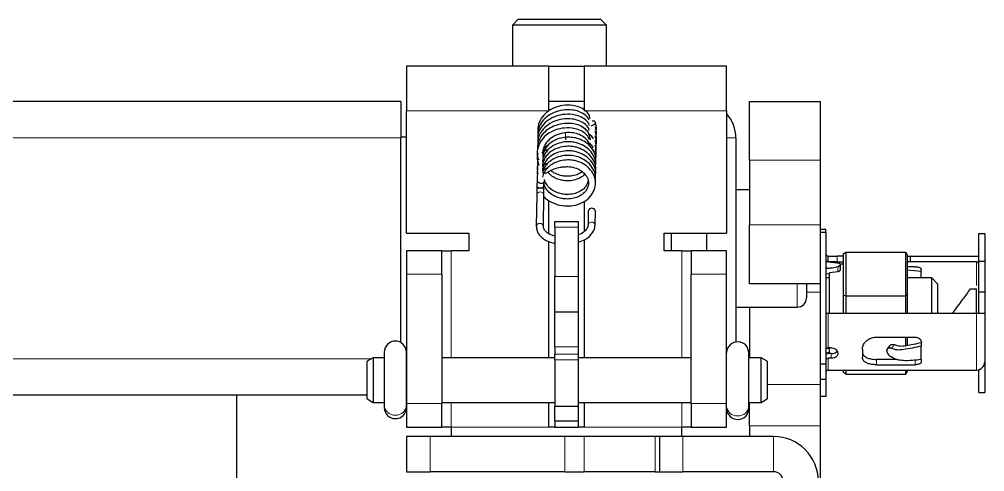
# Model space of a CAD drawing. Header units: millimetres. Extents: x -408 to 642, y 148 to 1992.
# Drawn here: x -77.5 to 4.6, y 194.4 to 232.9 of the extents above; entities that cross this region are included whole.
import ezdxf

# ---------------------------------------------------------------- set-up
doc = ezdxf.new("R2010")
doc.units = ezdxf.units.MM

msp = doc.modelspace()

# ---------------------------------------------------------------- linework, layer by layer
at = {"color": 7, "linetype": 'Continuous', "lineweight": 25}
for p, q in [((-35.095, 232.948), (-35.595, 232.448)), ((-35.595, 232.448), (-35.595, 228.948)), ((-31.247, 232.448), (-35.595, 232.448)), ((-35.095, 232.948), (-31.291, 232.948)), ((-31.291, 232.948), (-28.095, 232.948)), ((-27.595, 232.448), (-31.247, 232.448)), ((-27.595, 232.448), (-28.095, 232.948)), ((-27.595, 228.948), (-27.595, 232.448)), ((-44.595, 228.948), (-44.595, 225.148)), ((-32.495, 228.948), (-44.595, 228.948)), ((-32.495, 225.148), (-32.495, 228.948)), ((-32.495, 228.948), (-29.495, 228.948)), ((-17.395, 228.948), (-29.495, 228.948)), ((-29.495, 228.948), (-29.495, 225.148)), ((-17.395, 225.148), (-17.395, 228.948)), ((-45.095, 225.948), (-274.095, 225.948)), ((-45.095, 225.948), (-45.095, 222.848)), ((-29.495, 225.948), (-32.495, 225.948)), ((-15.445, 225.948), (-9.445, 225.948)), ((-15.445, 220.948), (-15.445, 225.948)), ((-9.445, 225.948), (-9.445, 220.948)), ((-44.595, 214.748), (-44.595, 225.148)), ((-17.395, 225.148), (-17.395, 214.748)), ((-28.448, 223.716), (-28.538, 224.194)), ((-28.444, 223.636), (-28.448, 223.716)), ((-28.441, 223.595), (-28.444, 223.636)), ((-45.095, 222.948), (-44.595, 222.948)), ((-45.095, 205.446), (-45.095, 222.848)), ((-16.595, 222.848), (-16.595, 205.485)), ((-32.76, 222.152), (-32.496, 222.298)), ((-33.462, 220.793), (-33.481, 220.1)), ((-33.456, 221.179), (-33.475, 220.49)), ((-15.445, 220.948), (-15.445, 215.448)), ((-9.445, 220.948), (-9.445, 215.448)), ((-33.476, 220.02), (-33.493, 219.318)), ((-33.469, 220.406), (-33.486, 219.756)), ((-32.858, 220.174), (-32.588, 220.327)), ((-33.488, 219.258), (-33.533, 218.776)), ((-33.483, 219.633), (-33.492, 219.248)), ((-33.533, 218.776), (-33.529, 218.695)), ((-32.933, 218.803), (-32.904, 219.122)), ((-32.93, 218.723), (-32.933, 218.803)), ((-15.445, 218.448), (-16.595, 218.448)), ((-33.516, 218.015), (-33.564, 215.339)), ((-32.964, 215.328), (-32.916, 218.004)), ((-32.495, 214.703), (-32.495, 217.506)), ((-29.495, 217.46), (-29.495, 214.903)), ((-29.146, 216.631), (-29.168, 215.442)), ((-28.568, 215.431), (-28.546, 216.62)), ((-31.995, 215.748), (-29.995, 215.748)), ((-31.995, 215.248), (-31.995, 215.748)), ((-31.995, 215.248), (-31.995, 211.063)), ((-29.995, 215.748), (-29.995, 215.248)), ((-29.995, 215.248), (-29.995, 211.063)), ((-29.167, 215.455), (-29.168, 215.442)), ((-15.445, 210.448), (-15.445, 215.448)), ((-9.445, 215.448), (-9.445, 210.448)), ((-8.945, 215.048), (-9.445, 215.048)), ((-8.945, 214.806), (-8.945, 215.048)), ((-44.595, 214.748), (-39.295, 214.748)), ((-39.295, 214.748), (-39.295, 213.248)), ((-22.695, 214.748), (-17.395, 214.748)), ((-22.695, 213.248), (-22.695, 214.748)), ((-22.095, 214.748), (-22.095, 213.248)), ((-19.095, 214.748), (-19.095, 213.248)), ((-8.945, 214.806), (-9.445, 214.806)), ((-8.945, 214.806), (-8.945, 203.626)), ((4.055, 214.706), (4.555, 214.706)), ((4.055, 212.364), (4.055, 214.706)), ((4.555, 214.706), (4.555, 212.364)), ((-32.495, 204.148), (-32.495, 214.043)), ((-29.495, 214.184), (-29.495, 204.148)), ((-41.595, 213.248), (-44.595, 213.248)), ((-44.595, 213.248), (-44.595, 211.248)), ((-41.595, 211.248), (-41.595, 213.248)), ((-41.595, 213.248), (-40.795, 213.248)), ((-39.295, 213.248), (-40.795, 213.248)), ((-21.195, 213.248), (-22.695, 213.248)), ((-21.195, 213.248), (-20.395, 213.248)), ((-17.395, 213.248), (-20.395, 213.248)), ((-20.395, 213.248), (-20.395, 211.248)), ((-17.395, 211.248), (-17.395, 213.248)), ((-8.745, 212.298), (-8.745, 212.798)), ((-8.745, 212.798), (-7.995, 212.798)), ((-7.445, 212.798), (-7.995, 212.798)), ((-7.445, 212.998), (-7.245, 213.141)), ((-7.445, 209.474), (-7.445, 212.998)), ((-7.245, 213.141), (-7.245, 209.417)), ((-7.245, 213.141), (-2.161, 213.141)), ((-2.161, 209.417), (-2.161, 213.141)), ((-2.161, 213.141), (-2.045, 212.894)), ((-2.045, 212.894), (-2.045, 209.516)), ((-2.045, 212.798), (-1.745, 212.798)), ((-1.745, 212.298), (-1.745, 212.798)), ((-1.745, 212.798), (3.855, 212.798)), ((-7.995, 212.298), (-8.745, 212.298)), ((-7.995, 212.298), (-7.445, 212.298)), ((-7.745, 212.11), (-7.745, 212.035)), ((-7.445, 212.098), (-7.745, 212.098)), ((-1.745, 212.298), (-2.045, 212.298)), ((-1.345, 211.89), (-2.045, 211.89)), ((3.855, 212.298), (-1.745, 212.298)), ((4.055, 212.364), (4.555, 212.364)), ((4.055, 209.754), (4.055, 212.364)), ((4.555, 212.364), (4.555, 209.754)), ((-44.595, 211.248), (-44.595, 200.248)), ((-41.595, 211.248), (-41.595, 200.248)), ((-31.995, 208.063), (-31.995, 211.063)), ((-29.995, 211.063), (-29.995, 208.063)), ((-20.395, 200.248), (-20.395, 211.248)), ((-17.395, 200.248), (-17.395, 211.248)), ((-8.945, 211.324), (-8.645, 211.281)), ((-8.645, 210.948), (-8.945, 210.948)), ((-7.931, 211.471), (-8.645, 211.37)), ((-8.645, 207.948), (-8.645, 211.37)), ((-0.845, 211.489), (-2.045, 211.608)), ((0.055, 210.948), (-2.045, 210.948)), ((-0.845, 211.489), (-0.845, 211.653)), ((-0.845, 210.948), (-0.845, 211.489)), ((0.555, 210.448), (0.055, 210.948)), ((0.055, 207.948), (0.055, 210.948)), ((-9.445, 210.448), (-15.445, 210.448)), ((-10.595, 210.448), (-10.595, 209.248)), ((-9.445, 210.448), (-9.445, 209.735)), ((0.555, 210.448), (0.555, 207.948)), ((-9.445, 209.735), (-9.445, 201.877)), ((-7.445, 207.994), (-7.445, 209.474)), ((-7.445, 209.474), (-7.245, 209.417)), ((-7.245, 209.417), (-7.245, 207.948)), ((-7.245, 209.417), (-2.161, 209.417)), ((-2.161, 209.417), (-2.045, 209.516)), ((-2.161, 207.948), (-2.161, 209.417)), ((-2.045, 209.516), (-2.045, 207.977)), ((3.355, 209.997), (3.855, 209.997)), ((4.055, 209.754), (4.555, 209.754)), ((4.055, 207.948), (4.055, 209.754)), ((4.555, 209.754), (4.555, 207.948)), ((-31.995, 208.063), (-29.995, 208.063)), ((-31.995, 205.063), (-31.995, 208.063)), ((-29.995, 208.063), (-29.995, 205.063)), ((-16.595, 208.448), (-11.395, 208.448)), ((-15.445, 208.448), (-15.445, 204.148)), ((-8.945, 207.948), (-8.745, 207.948)), ((-8.745, 207.948), (1.855, 207.948)), ((-2.074, 207.948), (-2.045, 207.977)), ((1.855, 207.948), (3.855, 207.948)), ((3.855, 207.948), (4.555, 207.948)), ((4.555, 207.948), (4.555, 203.798)), ((-4.645, 205.898), (-1.345, 205.898)), ((-3.455, 205.231), (-3.493, 205.184)), ((-2.161, 205.108), (-2.161, 205.898)), ((-2.045, 205.898), (-2.045, 205.169)), ((-0.845, 205.456), (-0.845, 205.131)), ((-46.499, 204.612), (-46.499, 200.124)), ((-44.599, 200.124), (-44.599, 204.612)), ((-31.995, 205.063), (-31.995, 204.446)), ((-31.995, 203.964), (-31.995, 204.446)), ((-29.995, 205.063), (-29.995, 204.446)), ((-29.995, 204.446), (-29.995, 203.964)), ((-15.497, 200.059), (-15.497, 204.546)), ((-8.945, 204.571), (-8.645, 204.614)), ((-8.904, 204.948), (-8.645, 204.948)), ((-8.495, 204.995), (-8.745, 204.995)), ((-8.495, 204.497), (-8.745, 204.497)), ((-8.645, 204.497), (-8.645, 204.995)), ((-7.945, 204.578), (-7.945, 204.46)), ((-5.845, 204.874), (-5.845, 204.196)), ((-3.772, 204.727), (-3.772, 204.755)), ((-3.496, 205.187), (-3.728, 204.893)), ((-0.845, 204), (-0.845, 205.131)), ((-47.445, 204.148), (-47.945, 203.859)), ((-47.945, 200.636), (-47.945, 203.859)), ((-46.499, 204.148), (-47.445, 204.148)), ((-47.445, 204.148), (-47.445, 200.348)), ((-44.595, 204.148), (-44.599, 204.148)), ((-31.995, 204.148), (-41.595, 204.148)), ((-31.995, 203.964), (-31.995, 200.022)), ((-20.395, 204.148), (-29.995, 204.148)), ((-29.995, 203.964), (-29.995, 200.022)), ((-14.445, 204.148), (-15.497, 204.148)), ((-13.945, 203.859), (-14.445, 204.148)), ((-14.445, 202.248), (-14.445, 204.148)), ((-13.945, 203.859), (-13.945, 202.248)), ((-9.445, 203.626), (-8.945, 203.626)), ((-8.945, 203.626), (-8.945, 202.315)), ((-8.495, 204.1), (-8.745, 204.1)), ((-2.926, 204.005), (-4.645, 204.005)), ((-4.645, 203.552), (-1.345, 203.552)), ((-0.845, 204), (-0.845, 203.787)), ((4.555, 203.798), (4.555, 201.19)), ((-8.745, 203.098), (-1.745, 203.098)), ((-7.445, 202.897), (-7.445, 203.098)), ((-7.245, 202.755), (-7.445, 202.897)), ((-7.245, 203.098), (-7.245, 202.755)), ((-7.245, 202.755), (-2.161, 202.755)), ((-2.161, 202.755), (-2.161, 203.098)), ((-2.045, 203.002), (-2.161, 202.755)), ((-2.045, 203.098), (-2.045, 203.002)), ((-1.745, 203.098), (3.855, 203.098)), ((4.055, 201.19), (4.055, 203.127)), ((-14.445, 200.348), (-14.445, 202.248)), ((-13.945, 202.248), (-13.945, 200.636)), ((-9.445, 202.315), (-8.945, 202.315)), ((-8.945, 202.315), (-8.945, 200.848)), ((-9.445, 201.877), (-9.445, 198.342)), ((4.055, 201.19), (4.555, 201.19)), ((-47.945, 200.948), (-271.145, 200.948)), ((-59.045, 200.948), (-59.045, 187.548)), ((-47.945, 200.636), (-47.445, 200.348)), ((-47.445, 200.348), (-46.499, 200.348)), ((-44.599, 200.348), (-44.595, 200.348)), ((-41.595, 200.348), (-31.995, 200.348)), ((-32.495, 198.248), (-32.495, 200.348)), ((-29.995, 200.348), (-20.395, 200.348)), ((-29.495, 200.348), (-29.495, 198.248)), ((-15.497, 200.348), (-14.445, 200.348)), ((-15.445, 198.342), (-15.445, 200.348)), ((-14.445, 200.348), (-13.945, 200.636)), ((-8.945, 200.848), (-9.445, 200.848)), ((-46.499, 200.124), (-46.499, 199.912)), ((-44.599, 199.912), (-44.599, 200.124)), ((-44.595, 200.248), (-44.595, 198.248)), ((-41.595, 198.248), (-41.595, 200.248)), ((-31.995, 200.022), (-29.995, 200.022)), ((-31.995, 198.748), (-31.995, 200.022)), ((-29.995, 200.022), (-29.995, 198.748)), ((-20.395, 200.248), (-20.395, 198.248)), ((-17.395, 198.248), (-17.395, 200.248)), ((-15.497, 199.846), (-15.497, 200.059)), ((-29.995, 198.748), (-31.995, 198.748)), ((-31.995, 198.748), (-31.995, 198.248)), ((-29.995, 198.748), (-29.995, 198.248)), ((-44.595, 198.248), (-41.595, 198.248)), ((-40.795, 198.248), (-41.595, 198.248)), ((-40.795, 198.248), (-40.795, 197.448)), ((-31.995, 198.248), (-32.495, 198.248)), ((-31.995, 198.248), (-29.995, 198.248)), ((-29.495, 198.248), (-29.995, 198.248)), ((-20.395, 198.248), (-21.195, 198.248)), ((-21.195, 197.448), (-21.195, 198.248)), ((-20.395, 198.248), (-17.395, 198.248)), ((-15.445, 198.342), (-15.445, 197.448)), ((-9.445, 198.342), (-9.445, 193.724)), ((-44.595, 197.448), (-44.595, 194.448)), ((-42.595, 197.448), (-44.595, 197.448)), ((-31.136, 197.448), (-42.595, 197.448)), ((-29.498, 197.448), (-31.136, 197.448)), ((-23.457, 197.448), (-29.498, 197.448)), ((-23.095, 197.448), (-23.457, 197.448)), ((-23.095, 197.448), (-23.095, 194.448)), ((-21.095, 197.448), (-23.095, 197.448)), ((-13.395, 197.448), (-21.095, 197.448)), ((-44.595, 194.448), (-42.595, 194.448)), ((-31.136, 194.448), (-42.595, 194.448)), ((-31.136, 194.448), (-29.498, 194.448)), ((-23.457, 194.448), (-29.498, 194.448)), ((-23.457, 194.448), (-23.095, 194.448)), ((-23.095, 194.448), (-21.095, 194.448)), ((-13.395, 194.448), (-21.095, 194.448))]:
    msp.add_line(p, q, dxfattribs=at)
at = {"color": 8, "linetype": 'Continuous', "lineweight": 18}
for p, q in [((-44.595, 225.148), (-32.495, 225.148)), ((-29.495, 225.148), (-17.395, 225.148)), ((-45.095, 222.848), (-274.095, 222.848)), ((-17.395, 222.848), (-16.595, 222.848)), ((-9.445, 220.948), (-15.445, 220.948)), ((-29.995, 215.248), (-31.995, 215.248)), ((-15.445, 215.448), (-9.445, 215.448)), ((-40.795, 213.248), (-40.795, 204.148)), ((-21.195, 204.148), (-21.195, 213.248)), ((-7.995, 212.798), (-7.995, 212.298)), ((3.855, 210.307), (3.855, 212.298)), ((-44.595, 211.248), (-41.595, 211.248)), ((-31.995, 211.063), (-29.995, 211.063)), ((-20.395, 211.248), (-17.395, 211.248)), ((-11.395, 208.448), (-11.395, 210.448)), ((-9.445, 209.735), (-10.595, 209.735)), ((-8.745, 207.948), (-8.745, 204.995)), ((3.855, 203.098), (3.855, 207.948)), ((-29.995, 205.063), (-31.995, 205.063)), ((-31.995, 204.446), (-29.995, 204.446)), ((-8.495, 204.1), (-8.495, 204.497)), ((-47.618, 204.048), (-271.472, 204.048)), ((-29.995, 203.964), (-31.995, 203.964)), ((-8.745, 204.1), (-8.745, 203.098)), ((-4.645, 204.005), (-4.645, 203.552)), ((-1.345, 203.552), (-1.345, 204.005)), ((-13.945, 201.877), (-9.445, 201.877)), ((-40.795, 200.348), (-40.795, 198.248)), ((-21.195, 198.248), (-21.195, 200.348)), ((-41.595, 200.248), (-44.595, 200.248)), ((-17.395, 200.248), (-20.395, 200.248)), ((-40.795, 198.248), (-32.495, 198.248)), ((-29.495, 198.248), (-21.195, 198.248)), ((-9.445, 198.342), (-15.445, 198.342)), ((-42.595, 194.448), (-42.595, 197.448)), ((-31.136, 197.448), (-31.136, 194.448)), ((-29.498, 194.448), (-29.498, 197.448)), ((-23.457, 197.448), (-23.457, 194.448)), ((-21.095, 194.448), (-21.095, 197.448)), ((-13.395, 194.448), (-13.395, 197.448))]:
    msp.add_line(p, q, dxfattribs=at)
at = {"color": 7, "linetype": 'Continuous', "lineweight": 25, "flags": 128}
for points in [[(-28.916, 223.913), (-28.826, 223.921), (-28.715, 223.957), (-28.62, 224.016), (-28.557, 224.087), (-28.533, 224.16), (-28.554, 224.223), (-28.616, 224.268), (-28.709, 224.287), (-28.82, 224.277), (-28.82, 224.277)], [(3.855, 212.798), (3.991, 212.784), (4.055, 212.769)], [(-8.945, 204.874), (-8.941, 204.897), (-8.93, 204.92), (-8.911, 204.941), (-8.887, 204.96), (-8.856, 204.975), (-8.822, 204.986), (-8.784, 204.993), (-8.745, 204.995)], [(-8.945, 204.474), (-8.882, 204.486), (-8.745, 204.497)]]:
    msp.add_lwpolyline(points, dxfattribs=at)
at = {"color": 8, "linetype": 'Continuous', "lineweight": 18, "flags": 128}
for points in [[(-33.533, 218.775), (-33.511, 218.715), (-33.447, 218.658), (-33.351, 218.622), (-33.236, 218.611)], [(-33.529, 218.695), (-33.507, 218.634), (-33.443, 218.578), (-33.347, 218.541), (-33.232, 218.531)], [(-33.236, 218.611), (-33.121, 218.627), (-33.023, 218.668), (-32.957, 218.727), (-32.933, 218.796), (-32.933, 218.803)], [(-33.232, 218.531), (-33.117, 218.547), (-33.02, 218.588), (-32.953, 218.647), (-32.929, 218.716), (-32.93, 218.723)], [(-33.227, 218.251), (-33.112, 218.235), (-33.012, 218.185), (-32.943, 218.109), (-32.916, 218.017), (-32.916, 218.004)], [(-33.275, 215.575), (-33.16, 215.559), (-33.06, 215.509), (-32.992, 215.433), (-32.965, 215.341), (-32.964, 215.331)]]:
    msp.add_lwpolyline(points, dxfattribs=at)
at = {"color": 7, "linetype": 'Continuous', "lineweight": 25}
for centre, radius, start, end in [((-19.695, 222.848), 3.1, 0, 42.10345), ((-29.76, 222.906), 1.321, 180.03812, 188.14499), ((-28.877, 216.597), 0.271, 85.73425, 172.68849), ((-28.82, 216.594), 0.275, 5.44423, 97.76212), ((-8.745, 212.998), 0.2, 180, 270), ((3.855, 212.098), 0.2, 360, 90), ((-8.846, 211.029), 0.0996, 183.92792, 234.46683), ((-11.395, 209.248), 0.8, 270, 360), ((-45.549, 204.612), 0.95, 0, 180), ((-16.447, 204.546), 0.95, 0, 176.43864), ((-8.764, 203.918), 0.183, 84.18756, 172.66613), ((3.855, 203.798), 0.7, 270, 360), ((-8.745, 202.898), 0.2, 90, 180), ((-45.549, 199.912), 0.95, 180, 0), ((-16.447, 199.846), 0.95, 183.56136, 0), ((-13.395, 193.648), 3.8, 360, 90), ((-13.395, 193.648), 0.8, 0, 90)]:
    msp.add_arc(centre, radius, start, end, dxfattribs=at)
at = {"color": 8, "linetype": 'Continuous', "lineweight": 18}
for centre, radius, start, end in [((-25.084, 223.172), 6.004, 178.95899, 182.54389), ((-28.628, 223.732), 0.181, 283.90594, 354.86143), ((-28.58, 223.635), 0.136, 306.99505, 0.34312), ((-33.247, 217.981), 0.271, 85.73425, 172.68849), ((-33.296, 215.305), 0.271, 85.73561, 172.67092), ((-28.898, 215.404), 0.274, 86.00044, 169.28545), ((-28.842, 215.405), 0.275, 5.45357, 97.76132), ((-45.59, 200.169), 0.91, 182.83874, 272.58194), ((-45.508, 200.169), 0.91, 267.41806, 357.16126), ((-16.486, 200.109), 0.915, 186.49577, 272.45998), ((-16.406, 200.104), 0.91, 267.41806, 357.16126)]:
    msp.add_arc(centre, radius, start, end, dxfattribs=at)
at = {"color": 7, "linetype": 'Continuous', "lineweight": 25}
for points, knots in [([(-29.084, 224.385), (-29.087, 224.395), (-29.139, 224.589), (-29.453, 224.852), (-29.94, 225.118), (-30.574, 225.264), (-31.306, 225.26), (-32.071, 225.047), (-32.717, 224.663), (-33.193, 224.12), (-33.45, 223.564), (-33.431, 223.205), (-33.425, 223.078)], [0, 0, 0, 0, 0.006133, 0.118338, 0.2188, 0.30339, 0.437085, 0.558298, 0.679195, 0.8023, 0.930319, 1, 1, 1, 1]), ([(-28.994, 224.482), (-29.016, 224.591), (-29.077, 224.888), (-29.433, 225.24), (-29.93, 225.502), (-30.562, 225.65), (-31.294, 225.647), (-32.06, 225.436), (-32.706, 225.052), (-33.184, 224.511), (-33.442, 223.954), (-33.424, 223.594), (-33.418, 223.467)], [0, 0, 0, 0, 0.061184, 0.167124, 0.262005, 0.341887, 0.468086, 0.582541, 0.696734, 0.81293, 0.933799, 1, 1, 1, 1]), ([(-28.953, 222.689), (-28.991, 222.889), (-29.064, 223.279), (-29.472, 223.705), (-29.977, 223.962), (-30.609, 224.106), (-31.342, 224.098), (-32.106, 223.882), (-32.749, 223.494), (-33.221, 222.95), (-33.473, 222.393), (-33.453, 222.037), (-33.446, 221.913)], [0, 0, 0, 0, 0.106226, 0.207272, 0.297665, 0.373803, 0.494292, 0.60342, 0.712163, 0.823129, 0.938424, 1, 1, 1, 1]), ([(-29.066, 223.492), (-29.079, 223.545), (-29.137, 223.784), (-29.469, 224.086), (-29.964, 224.348), (-30.598, 224.492), (-31.33, 224.485), (-32.094, 224.27), (-32.738, 223.884), (-33.212, 223.34), (-33.465, 222.784), (-33.446, 222.426), (-33.439, 222.301)], [0, 0, 0, 0, 0.031137, 0.140621, 0.238591, 0.321101, 0.451619, 0.569871, 0.687742, 0.807937, 0.932858, 1, 1, 1, 1]), ([(-29.067, 223.91), (-29.077, 223.951), (-29.133, 224.178), (-29.459, 224.469), (-29.952, 224.733), (-30.586, 224.878), (-31.318, 224.873), (-32.083, 224.659), (-32.728, 224.273), (-33.203, 223.73), (-33.458, 223.174), (-33.438, 222.815), (-33.432, 222.69)], [0, 0, 0, 0, 0.024449, 0.134638, 0.233267, 0.316321, 0.447647, 0.56667, 0.685347, 0.806277, 0.931998, 1, 1, 1, 1]), ([(-29.084, 222.722), (-29.097, 222.776), (-29.156, 223.016), (-29.491, 223.318), (-29.987, 223.578), (-30.622, 223.72), (-31.354, 223.711), (-32.118, 223.493), (-32.757, 223.105), (-33.241, 222.559), (-33.486, 221.905), (-33.522, 221.346), (-33.395, 221.055), (-33.362, 220.978)], [0, 0, 0, 0, 0.028868, 0.128391, 0.217396, 0.292376, 0.411077, 0.518552, 0.625612, 0.734942, 0.848502, 0.960241, 1, 1, 1, 1]), ([(-31.087, 223.283), (-31.103, 223.282), (-31.341, 223.267), (-31.827, 223.141), (-32.375, 222.83), (-32.739, 222.436), (-32.94, 222.067), (-33.027, 221.673), (-33.012, 221.442), (-33.005, 221.325)], [0, 0, 0, 0, 0.01518, 0.217414, 0.450577, 0.582747, 0.72073, 0.859241, 1, 1, 1, 1]), ([(-29.041, 222.164), (-29.066, 222.278), (-29.132, 222.582), (-29.497, 222.936), (-29.999, 223.189), (-30.538, 223.322), (-30.901, 223.305), (-31.084, 223.296)], [0, 0, 0, 0, 0.151607, 0.400003, 0.622084, 0.809197, 1, 1, 1, 1]), ([(-28.522, 222.527), (-28.508, 222.56), (-28.439, 222.717), (-28.455, 223.022), (-28.517, 223.279), (-28.549, 223.409)], [0, 0, 0, 0, 0.121305, 0.558409, 1, 1, 1, 1]), ([(-28.474, 223.05), (-28.462, 223.167), (-28.438, 223.416), (-28.506, 223.664), (-28.542, 223.795)], [0, 0, 0, 0, 0.468673, 1, 1, 1, 1]), ([(-28.544, 220.359), (-28.527, 220.435), (-28.461, 220.725), (-28.611, 221.235), (-28.973, 221.788), (-29.51, 222.203), (-30.069, 222.437), (-30.624, 222.535), (-31.191, 222.524), (-31.851, 222.37), (-32.397, 222.051), (-32.761, 221.656), (-32.955, 221.289), (-33.031, 221.002), (-33.026, 220.867), (-33.025, 220.849)], [0, 0, 0, 0, 0.039759, 0.151422, 0.260898, 0.359607, 0.457072, 0.522051, 0.602454, 0.695291, 0.802476, 0.863214, 0.9266, 0.990206, 1, 1, 1, 1]), ([(-28.537, 220.744), (-28.52, 220.82), (-28.454, 221.109), (-28.602, 221.617), (-28.963, 222.171), (-29.499, 222.588), (-30.057, 222.822), (-30.612, 222.921), (-31.179, 222.911), (-31.839, 222.758), (-32.386, 222.44), (-32.751, 222.046), (-32.946, 221.679), (-33.021, 221.392), (-33.017, 221.257), (-33.017, 221.239)], [0, 0, 0, 0, 0.039358, 0.151046, 0.260583, 0.359351, 0.456825, 0.521824, 0.60227, 0.695179, 0.802373, 0.863126, 0.926539, 0.990184, 1, 1, 1, 1]), ([(-29.131, 222.468), (-29.078, 222.423), (-28.917, 222.288), (-28.817, 222.125), (-28.75, 222.016)], [0, 0, 0, 0, 0.329141, 1, 1, 1, 1]), ([(-29.061, 223.189), (-29.026, 223.159), (-28.887, 223.039), (-28.801, 222.896), (-28.736, 222.789)], [0, 0, 0, 0, 0.2486131, 1, 1, 1, 1]), ([(-28.556, 221.707), (-28.533, 221.759), (-28.403, 222.054), (-28.491, 222.373), (-28.562, 222.636)], [0, 0, 0, 0, 0.176922, 1, 1, 1, 1]), ([(-28.529, 222.142), (-28.514, 222.177), (-28.395, 222.455), (-28.48, 222.758), (-28.556, 223.022)], [0, 0, 0, 0, 0.124356, 1, 1, 1, 1]), ([(-33.061, 221.595), (-33.058, 221.598), (-32.921, 221.763), (-32.73, 221.826), (-32.542, 221.888)], [0, 0, 0, 0, 0.019176, 1, 1, 1, 1]), ([(-28.558, 219.589), (-28.541, 219.667), (-28.476, 219.959), (-28.628, 220.469), (-28.993, 221.021), (-29.532, 221.435), (-30.092, 221.667), (-30.648, 221.763), (-31.215, 221.75), (-31.875, 221.594), (-32.419, 221.274), (-32.782, 220.877), (-32.974, 220.51), (-33.049, 220.222), (-33.043, 220.088), (-33.042, 220.07)], [0, 0, 0, 0, 0.04056, 0.152172, 0.261527, 0.360118, 0.457567, 0.522504, 0.602821, 0.695513, 0.802684, 0.863391, 0.926722, 0.99025, 1, 1, 1, 1]), ([(-28.551, 219.974), (-28.534, 220.051), (-28.468, 220.342), (-28.619, 220.852), (-28.983, 221.405), (-29.521, 221.819), (-30.081, 222.052), (-30.636, 222.149), (-31.203, 222.137), (-31.863, 221.982), (-32.408, 221.663), (-32.772, 221.267), (-32.965, 220.899), (-33.04, 220.612), (-33.034, 220.477), (-33.033, 220.46)], [0, 0, 0, 0, 0.040159, 0.151798, 0.261213, 0.359862, 0.45732, 0.522277, 0.602638, 0.695402, 0.80258, 0.863302, 0.926661, 0.990228, 1, 1, 1, 1]), ([(-32.848, 221.739), (-32.846, 221.805), (-32.84, 221.966), (-32.746, 222.107), (-32.69, 222.19)], [0, 0, 0, 0, 0.413792, 1, 1, 1, 1]), ([(-28.518, 221.071), (-28.514, 221.08), (-28.414, 221.331), (-28.497, 221.602), (-28.576, 221.862)], [0, 0, 0, 0, 0.03738, 1, 1, 1, 1]), ([(-28.534, 221.396), (-28.522, 221.424), (-28.409, 221.695), (-28.494, 221.987), (-28.569, 222.249)], [0, 0, 0, 0, 0.104944, 1, 1, 1, 1]), ([(-33.449, 221.566), (-33.482, 221.335), (-33.534, 220.981), (-33.395, 220.648), (-33.346, 220.533)], [0, 0, 0, 0, 0.654086, 1, 1, 1, 1]), ([(-28.565, 219.204), (-28.548, 219.283), (-28.483, 219.575), (-28.637, 220.086), (-29.004, 220.638), (-29.543, 221.051), (-30.104, 221.282), (-30.66, 221.377), (-31.228, 221.363), (-31.886, 221.206), (-32.432, 220.884), (-32.789, 220.489), (-32.977, 220.153), (-33.012, 219.937), (-33.027, 219.848)], [0, 0, 0, 0, 0.04217, 0.157055, 0.269578, 0.371023, 0.471345, 0.538179, 0.620825, 0.716182, 0.826515, 0.889, 0.954175, 1, 1, 1, 1]), ([(-32.919, 217.846), (-32.915, 217.841), (-32.811, 217.705), (-32.427, 217.445), (-31.787, 217.142), (-30.988, 217.03), (-30.224, 217.113), (-29.521, 217.39), (-28.954, 217.84), (-28.598, 218.423), (-28.489, 219.067), (-28.635, 219.703), (-29.016, 220.255), (-29.554, 220.667), (-30.116, 220.897), (-30.672, 220.991), (-31.24, 220.976), (-31.898, 220.818), (-32.444, 220.495), (-32.799, 220.099), (-32.98, 219.778), (-33.014, 219.576), (-33.027, 219.5)], [0, 0, 0, 0, 0.001739, 0.04451, 0.111438, 0.17172, 0.231589, 0.292281, 0.355433, 0.417856, 0.478483, 0.541525, 0.603252, 0.6589, 0.713959, 0.750631, 0.795969, 0.848267, 0.908822, 0.94311, 0.978867, 1, 1, 1, 1]), ([(-33.08, 220.432), (-33.08, 220.433), (-32.941, 220.597), (-32.75, 220.662), (-32.561, 220.726)], [0, 0, 0, 0, 0.004308, 1, 1, 1, 1]), ([(-32.817, 219.813), (-32.663, 219.906), (-32.285, 220.137), (-31.737, 220.331), (-31.22, 220.402), (-30.797, 220.416), (-30.303, 220.339), (-29.787, 220.111), (-29.39, 219.772), (-29.155, 219.359), (-29.105, 218.918), (-29.238, 218.486), (-29.545, 218.107), (-29.991, 217.828), (-30.515, 217.669), (-31.003, 217.64), (-31.451, 217.696), (-31.864, 217.82), (-32.295, 218.05), (-32.67, 218.416), (-32.9, 218.796), (-32.892, 219.041), (-32.889, 219.103)], [0, 0, 0, 0, 0.057602, 0.142011, 0.174819, 0.202628, 0.257383, 0.31169, 0.366506, 0.423146, 0.478791, 0.532736, 0.589003, 0.644418, 0.694705, 0.74463, 0.777573, 0.817783, 0.863747, 0.916751, 0.978824, 1, 1, 1, 1]), ([(-29.665, 219.972), (-29.773, 219.898), (-30.013, 219.733), (-30.502, 219.6), (-30.988, 219.573), (-31.437, 219.633), (-31.843, 219.764), (-32.166, 219.917), (-32.3, 220.055), (-32.331, 220.086)], [0, 0, 0, 0, 0.150866, 0.334169, 0.516574, 0.636791, 0.783372, 0.95072, 1, 1, 1, 1]), ([(-33.483, 219.257), (-33.486, 219.25), (-33.499, 219.222), (-33.475, 219.163), (-33.413, 219.095), (-33.314, 219.038), (-33.237, 219.02), (-33.199, 219.012)], [0, 0, 0, 0, 0.07364, 0.30523, 0.53682, 0.76841, 1, 1, 1, 1]), ([(-29.166, 219.181), (-29.189, 219.08), (-29.248, 218.833), (-29.544, 218.492), (-29.987, 218.213), (-30.512, 218.055), (-31, 218.027), (-31.448, 218.084), (-31.861, 218.208), (-32.287, 218.439), (-32.684, 218.803), (-32.811, 219.131), (-32.88, 219.307)], [0, 0, 0, 0, 0.079664, 0.195766, 0.310074, 0.413804, 0.516835, 0.584804, 0.667751, 0.762541, 0.871932, 1, 1, 1, 1]), ([(-29.435, 219.802), (-29.473, 219.753), (-29.606, 219.576), (-29.983, 219.371), (-30.501, 219.212), (-30.992, 219.187), (-31.439, 219.246), (-31.849, 219.373), (-32.267, 219.592), (-32.471, 219.815), (-32.575, 219.928)], [0, 0, 0, 0, 0.062495, 0.223598, 0.369797, 0.515213, 0.611075, 0.727985, 0.861491, 1, 1, 1, 1]), ([(-33.529, 218.695), (-33.527, 218.642), (-33.522, 218.536), (-33.518, 218.348), (-33.515, 218.178), (-33.515, 218.069), (-33.516, 218.026), (-33.516, 218.015)], [0, 0, 0, 0, 0.241788, 0.476448, 0.71323, 0.929509, 1, 1, 1, 1]), ([(-33.199, 219.012), (-33.16, 219.008), (-33.083, 219.001), (-32.985, 219.027), (-32.919, 219.072), (-32.909, 219.113), (-32.905, 219.132)], [0, 0, 0, 0, 0.2620712, 0.5241424, 0.7862136, 1, 1, 1, 1]), ([(-32.916, 218.004), (-32.916, 218.05), (-32.915, 218.144), (-32.917, 218.339), (-32.922, 218.547), (-32.927, 218.664), (-32.93, 218.723)], [0, 0, 0, 0, 0.24318, 0.501797, 0.7492723, 1, 1, 1, 1]), ([(-33.564, 215.339), (-33.555, 215.221), (-33.53, 214.917), (-33.24, 214.47), (-32.719, 214.075), (-32.232, 213.94), (-31.995, 213.874)], [0, 0, 0, 0, 0.1713777, 0.4415601, 0.7282518, 1, 1, 1, 1]), ([(-31.995, 214.499), (-32.144, 214.543), (-32.494, 214.647), (-32.833, 214.931), (-32.957, 215.165), (-32.963, 215.294), (-32.964, 215.328)], [0, 0, 0, 0, 0.240048, 0.562087, 0.882317, 1, 1, 1, 1]), ([(-29.168, 215.442), (-29.173, 215.389), (-29.189, 215.238), (-29.382, 214.964), (-29.688, 214.714), (-29.939, 214.632), (-29.995, 214.613)], [0, 0, 0, 0, 0.19706, 0.559349, 0.901347, 1, 1, 1, 1]), ([(-29.995, 213.978), (-29.788, 214.051), (-29.31, 214.221), (-28.818, 214.665), (-28.591, 215.11), (-28.573, 215.365), (-28.568, 215.431)], [0, 0, 0, 0, 0.259805, 0.600472, 0.896035, 1, 1, 1, 1]), ([(-8.945, 212.485), (-8.944, 212.467), (-8.942, 212.431), (-8.925, 212.381), (-8.888, 212.332), (-8.818, 212.32), (-8.77, 212.314), (-8.745, 212.311)], [0, 0, 0, 0, 0.195302, 0.377541, 0.538909, 0.761383, 1, 1, 1, 1]), ([(-8.945, 211.926), (-8.944, 211.907), (-8.942, 211.872), (-8.925, 211.824), (-8.887, 211.778), (-8.811, 211.776), (-8.65, 211.779), (-8.337, 211.813), (-8.068, 211.877), (-7.903, 211.917)], [0, 0, 0, 0, 0.0520515, 0.1006214, 0.143629, 0.208426, 0.2776636, 0.5586593, 1, 1, 1, 1]), ([(-8.638, 212.298), (-8.559, 212.288), (-8.308, 212.257), (-8.068, 212.228), (-7.903, 212.208)], [0, 0, 0, 0, 0.313457, 1, 1, 1, 1]), ([(-7.745, 212.11), (-7.748, 212.123), (-7.753, 212.148), (-7.793, 212.18), (-7.847, 212.2), (-7.888, 212.206), (-7.903, 212.208)], [0, 0, 0, 0, 0.266311, 0.549123, 0.829777, 1, 1, 1, 1]), ([(-7.903, 211.917), (-7.879, 211.924), (-7.83, 211.939), (-7.777, 211.973), (-7.749, 212.006), (-7.746, 212.027), (-7.745, 212.035)], [0, 0, 0, 0, 0.266331, 0.548449, 0.829136, 1, 1, 1, 1]), ([(-7.745, 212.035), (-7.745, 212.008), (-7.745, 211.937), (-7.745, 211.823), (-7.745, 211.707), (-7.745, 211.634), (-7.745, 211.604)], [0, 0, 0, 0, 0.190015, 0.497902, 0.793065, 1, 1, 1, 1]), ([(-1.345, 211.89), (-1.289, 211.888), (-1.177, 211.883), (-1.027, 211.846), (-0.914, 211.788), (-0.854, 211.72), (-0.848, 211.672), (-0.845, 211.653)], [0, 0, 0, 0, 0.2143846, 0.4287723, 0.6430331, 0.8568019, 1, 1, 1, 1]), ([(-7.822, 211.503), (-7.835, 211.497), (-7.867, 211.483), (-7.907, 211.475), (-7.931, 211.471)], [0, 0, 0, 0, 0.40435, 1, 1, 1, 1]), ([(-7.745, 211.604), (-7.748, 211.591), (-7.753, 211.564), (-7.786, 211.529), (-7.814, 211.509), (-7.822, 211.503)], [0, 0, 0, 0, 0.4045915, 0.8091756, 1, 1, 1, 1]), ([(1.855, 207.948), (2.135, 208.342), (2.635, 209.047), (3.135, 209.707), (3.355, 209.997)], [0, 0, 0, 0, 0.559911, 1, 1, 1, 1]), ([(3.855, 207.948), (3.855, 208.342), (3.855, 209.047), (3.855, 209.707), (3.855, 209.997)], [0, 0, 0, 0, 0.559866, 1, 1, 1, 1]), ([(-5.845, 204.874), (-5.833, 204.98), (-5.808, 205.193), (-5.608, 205.499), (-5.31, 205.739), (-4.972, 205.877), (-4.742, 205.892), (-4.645, 205.898)], [0, 0, 0, 0, 0.2128333, 0.4258501, 0.6355415, 0.8465873, 1, 1, 1, 1]), ([(-3.455, 205.231), (-3.448, 205.236), (-3.413, 205.262), (-3.329, 205.289), (-3.214, 205.284), (-3.142, 205.263), (-3.119, 205.257)], [0, 0, 0, 0, 0.0886958, 0.4577393, 0.8266943, 1, 1, 1, 1]), ([(-0.845, 205.421), (-1.274, 205.324), (-1.866, 205.189), (-2.68, 205.075), (-2.971, 205.196), (-3.119, 205.257)], [0, 0, 0, 0, 0.56666, 0.780905, 1, 1, 1, 1]), ([(-1.345, 205.898), (-1.289, 205.893), (-1.177, 205.883), (-1.027, 205.805), (-0.914, 205.692), (-0.854, 205.568), (-0.848, 205.488), (-0.845, 205.456)], [0, 0, 0, 0, 0.214445, 0.428893, 0.643239, 0.857188, 1, 1, 1, 1]), ([(-8.495, 204.995), (-8.433, 204.99), (-8.31, 204.981), (-8.145, 204.906), (-8.021, 204.799), (-7.955, 204.682), (-7.948, 204.608), (-7.945, 204.578)], [0, 0, 0, 0, 0.214393, 0.428789, 0.643061, 0.856854, 1, 1, 1, 1]), ([(-8.495, 204.497), (-8.433, 204.5), (-8.309, 204.508), (-8.147, 204.567), (-8.033, 204.64), (-8.001, 204.702), (-7.99, 204.724)], [0, 0, 0, 0, 0.28124, 0.562484, 0.843527, 1, 1, 1, 1]), ([(-7.945, 204.46), (-7.951, 204.417), (-7.963, 204.332), (-8.057, 204.225), (-8.196, 204.147), (-8.351, 204.106), (-8.454, 204.102), (-8.495, 204.1)], [0, 0, 0, 0, 0.2143054, 0.4286504, 0.6422794, 0.8562229, 1, 1, 1, 1]), ([(-5.845, 204.665), (-5.833, 204.58), (-5.809, 204.409), (-5.61, 204.214), (-5.314, 204.082), (-4.976, 204.015), (-4.744, 204.008), (-4.645, 204.005)], [0, 0, 0, 0, 0.2123763, 0.4249789, 0.6334795, 0.8436094, 1, 1, 1, 1]), ([(-3.369, 204.95), (-3.418, 204.962), (-3.515, 204.986), (-3.64, 204.966), (-3.73, 204.905), (-3.768, 204.827), (-3.772, 204.772), (-3.772, 204.755)], [0, 0, 0, 0, 0.225867, 0.451734, 0.677598, 0.903479, 1, 1, 1, 1]), ([(-3.772, 204.727), (-3.768, 204.685), (-3.758, 204.602), (-3.683, 204.466), (-3.572, 204.342), (-3.459, 204.26), (-3.39, 204.226), (-3.369, 204.216)], [0, 0, 0, 0, 0.225883, 0.451767, 0.67765, 0.903524, 1, 1, 1, 1]), ([(-0.845, 205.131), (-1.344, 205.023), (-2.015, 204.877), (-2.91, 204.766), (-3.214, 204.888), (-3.369, 204.95)], [0, 0, 0, 0, 0.587693, 0.790818, 1, 1, 1, 1]), ([(-4.645, 203.552), (-4.78, 203.558), (-5.05, 203.569), (-5.409, 203.66), (-5.679, 203.809), (-5.824, 203.996), (-5.839, 204.137), (-5.845, 204.196)], [0, 0, 0, 0, 0.213238, 0.42649, 0.63916, 0.849598, 1, 1, 1, 1]), ([(-0.845, 204), (-1.344, 203.936), (-2.015, 203.852), (-2.91, 203.957), (-3.214, 204.129), (-3.369, 204.216)], [0, 0, 0, 0, 0.5876932, 0.7908183, 1, 1, 1, 1]), ([(-0.845, 203.787), (-0.851, 203.759), (-0.862, 203.702), (-0.947, 203.632), (-1.074, 203.582), (-1.214, 203.556), (-1.308, 203.553), (-1.345, 203.552)], [0, 0, 0, 0, 0.214373, 0.428779, 0.642592, 0.856666, 1, 1, 1, 1])]:
    msp.add_open_spline(points, degree=3, knots=knots, dxfattribs=at)
at = {"color": 8, "linetype": 'Continuous', "lineweight": 18}
for points, knots in [([(-7.931, 211.471), (-7.93, 211.505), (-7.926, 211.582), (-7.919, 211.703), (-7.911, 211.817), (-7.905, 211.889), (-7.903, 211.917), (-7.903, 211.917)], [0, 0, 0, 0, 0.23003, 0.514952, 0.811013, 0.999883, 1, 1, 1, 1]), ([(-3.119, 205.257), (-3.139, 205.231), (-3.181, 205.181), (-3.249, 205.098), (-3.311, 205.021), (-3.353, 204.969), (-3.369, 204.95)], [0, 0, 0, 0, 0.246022, 0.497638, 0.810556, 1, 1, 1, 1])]:
    msp.add_open_spline(points, degree=3, knots=knots, dxfattribs=at)

doc.saveas('drawing.dxf')
